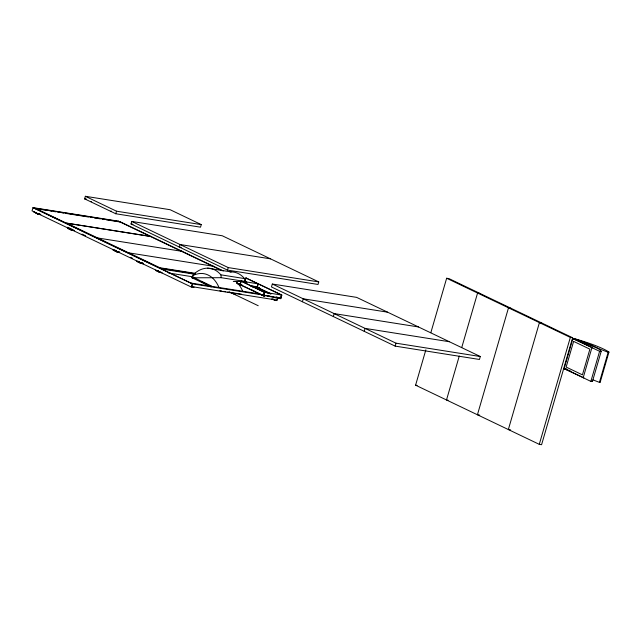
<?xml version="1.0" encoding="UTF-8"?>
<svg xmlns="http://www.w3.org/2000/svg" width="641" height="641" viewBox="0 0 641 641"><rect width="100%" height="100%" fill="white"/><g stroke="black" fill="none" stroke-linecap="round" stroke-linejoin="round"><path stroke-width="0.96" d="M118.649 221.201L32.979 207.636L32.05 210.849L191.306 287.032L193.838 287.432L193.967 286.968M38.123 214.262L34.157 211.971L38.123 214.262L40.76 214.318M39.91 214.19L37.859 213.854L39.133 213.782M38.372 214.038L39.013 213.782M74.388 230.407L71.76 230.351L67.69 228.404L69.476 228.324M71.76 230.351L67.786 228.06M73.547 230.271L71.488 229.951L72.633 229.79M72 230.127L72.641 229.871M84.612 198.854L85.357 196.29L170.121 209.711L201.274 224.614L200.529 227.178L115.765 213.757L84.612 198.854L86.583 199.167M115.765 213.757L116.51 211.193L85.357 196.29M114.819 250.014L113.032 250.094L117.103 252.041L119.731 252.097M115.011 250.31L116.053 250.591L115.011 250.31L115.076 250.791M117.103 252.041L113.136 249.75M118.889 251.961L116.83 251.625L117.447 251.472M117.343 251.817L117.984 251.56M131.02 223.965L131.758 221.433L222.275 235.768L318.753 281.92L318.024 284.452L227.507 270.117L131.02 223.965L132.991 224.278M141.981 263.13L143.344 263.78L140.812 263.379L136.741 261.432L138.528 261.36M139.401 262.137L138.504 261.993L139.666 261.929M140.812 263.379L136.845 261.087M158.223 270.51L155.595 270.454L159.665 272.401L162.189 272.802M158.431 270.839L157.422 271.071L158.119 270.75M159.665 272.401L155.691 270.109M191.306 287.032L192.236 283.819L32.979 207.636M227.507 270.117L228.244 267.585L131.758 221.433M241.256 281.167L240.391 284.147L242.21 285.285L240.183 284.308L241.112 281.095L264.653 292.36L263.651 295.797L264.853 296.23L236.593 283.178M276.632 297.232L280.758 298.746L281.824 295.076L245.896 277.954L244.894 281.391L246.681 282.24M245.014 281.647L246.08 277.978M250.775 285.79L257.378 286.839L259.204 287.969L257.169 287L258.099 283.787M257.378 286.839L258.243 283.859L242.058 281.247M263.403 295.998L264.469 292.328L241.16 281.183M281.495 294.98L280.63 297.961L263.643 295.269L264.509 292.288M272.321 284.019L271.464 286.952L395.152 346.116L479.444 359.465L480.301 356.524L356.612 297.368L272.321 284.019L396.002 343.183L480.301 356.524M33.34 207.7L192.604 283.875L191.803 286.623L276.744 300.076L277.906 297.384L276.976 300.589L274.444 300.188L274.58 299.732L272.778 298.874M279.308 298.514L276.696 297.007M302.392 301.743L303.241 298.81L387.533 312.159M333.312 316.534L334.161 313.601L418.461 326.942M364.232 331.325L365.082 328.392L449.381 341.733M395.152 346.116L396.002 343.183M430.84 332.671L446.649 278.25L448.964 278.611L572.653 337.775L541.581 444.71L539.273 444.341L415.584 385.185L425.848 349.858M459.268 356.051L446.505 399.976L448.051 400.216M461.76 347.462L477.569 293.041L479.885 293.402M539.273 444.341L570.338 337.414L446.649 278.25M590.858 381.387L599.599 351.308L601.186 351.372L592.444 381.451L590.858 381.387L564.12 368.599L572.862 338.52L592.653 347.751L591.923 347.638L583.19 377.717L583.911 377.829L564.12 368.599L570.626 371.139M599.415 382.365L608.157 352.286L608.95 352.069L600.208 382.156L599.415 382.365L592.909 379.833M91.054 201.659L91.391 201.723M110.997 211.234L111.438 211.306L110.909 211.201M239.622 284.356L239.974 284.412M244.958 281.455L221.241 277.697L192.092 277.801L192.356 276.888L211.426 286.006L211.153 286.928L192.092 277.801L192.981 274.925A36.745 23.949 -81 0 1 220.865 274.829L244.574 278.587L244.958 281.455L233.292 281.495M38.973 214.134L38.588 213.95M157.47 271.015L158.015 271.095M117.888 251.905L117.487 251.713M116.51 211.193L201.274 224.614M35.087 208.533L47.931 210.56M49.902 210.873L51.881 211.193M53.852 211.506L55.831 211.818M57.802 212.131L59.781 212.443M61.76 212.756L63.731 213.068M65.711 213.381L88.426 216.979M90.405 217.291L92.376 217.603M94.355 217.916L100.276 218.853M102.256 219.166L104.227 219.478M106.206 219.791L120.035 221.978M34.061 212.315L36.593 212.716M35.936 212.876L36.481 212.964M151.212 236.481L66.448 223.06L159.905 267.762L195.393 273.378M151.18 236.593L66.416 223.172L35.255 208.269L120.019 221.69L223.308 270.967M270.51 258.844L180.001 244.509L179.264 247.041L181.235 247.354M67.69 228.404L69.372 228.669M69.965 229.157L70.558 229.182M97.6 237.963L182.364 251.384M510.805 308.193L508.497 307.832L477.425 414.767L479.74 415.128M228.244 267.585L318.753 281.92M128.753 252.858L213.517 266.279M207.516 268.17L231.225 271.928M541.725 322.984L539.418 322.623L508.345 429.55L510.661 429.919M136.741 261.432L138.432 261.704M139.017 262.185L139.562 262.273M140.908 263.034L143.44 263.435M159.705 268.138L195.265 273.771M161.444 268.972L195.032 274.292M168.551 272.978L192.252 276.728M237.691 283.923L240.655 284.396M250.559 285.95L257.169 287M159.761 272.056L161.452 272.321M251.721 286.543L259.268 287.745M252.594 286.928L259.204 287.969M570.338 337.414L572.653 337.775M194.071 278.122L192.092 277.801L193.47 275.334A36.745 23.949 -81 0 1 219.046 287.569M264.469 292.328L281.824 295.076M190.858 283.042L259.012 293.834M192.236 283.819L261.744 294.82M267.666 295.765L269.645 296.078M271.624 296.39L273.595 296.703M280.71 298.257C282.192 299.988 252.746 292.24 263.643 295.269M279.38 298.289L280.638 298.49L281.639 295.044L245.896 277.954M219.815 290.75L221.794 291.062M223.765 291.375L225.744 291.687M227.723 292L229.694 292.312M231.673 292.625L241.553 294.195M415.584 385.185L417.123 385.425M566.452 368.984L564.12 368.599L565.955 369.016M72.104 229.782L71.584 229.606L72.657 230.199M157.902 270.847L157.478 270.702M140.908 263.122L141.509 263.139M160.202 272.105L159.593 272.096M608.157 352.286L572.862 338.52L575.193 338.905A36.745 5.304 16.2 0 1 608.95 352.069M599.599 351.308L572.862 338.52L575.61 339.137A36.745 5.304 16.2 0 1 601.186 351.372M257.41 287.376L270.814 293.786M118.289 221.145L222.123 270.702M244.253 281.399L246.801 282.505M255.951 287L270.927 294.043M244.525 281.615L246.312 282.473M255.246 286.743L268.651 293.161M255.182 286.976L267.69 292.961M271.744 298.898L274.444 300.188M238.933 283.827L240.72 284.684M250.551 289.387L254.124 291.094M236.841 282.977L263.651 295.797M231.097 292.665L235.271 294.668M229.23 291.855L258.219 305.725M201.218 281.615L206.354 284.075M67.634 227.235L72.353 229.43M82.032 234.117L85.63 235.84M130.62 257.361L132.415 258.219M141.413 262.522L143.215 263.387M38.62 213.693L40.655 214.663M72.249 229.774L74.284 230.752M117.599 251.464L119.635 252.442M220.865 274.829L221.241 277.697M592.044 380.778A36.745 5.304 16.2 0 1 592.444 381.451M599.535 381.699A36.745 5.304 16.2 0 1 600.208 382.156M236.136 281.679A36.745 23.949 -81 0 1 242.755 291.318M229.983 271.976A36.745 23.949 -81 0 1 244.574 278.587M573.615 341.389L566.155 367.069L582.429 374.849L589.888 349.169L573.615 341.389M69.573 228.613L70.726 228.893L69.613 228.613"/></g></svg>
